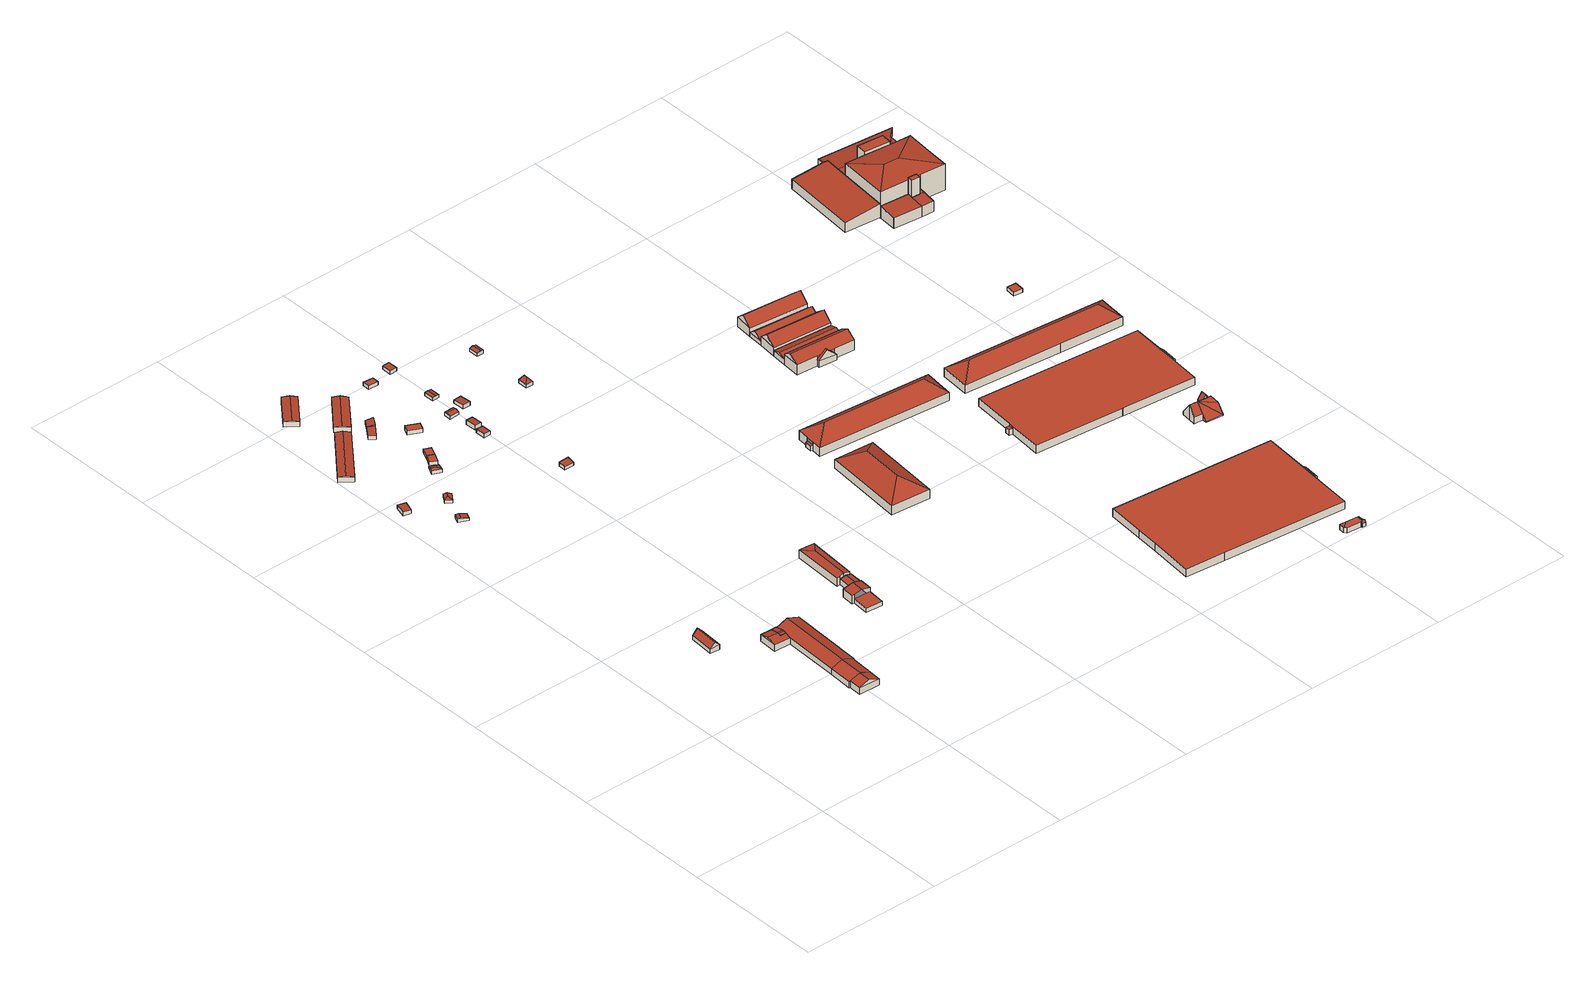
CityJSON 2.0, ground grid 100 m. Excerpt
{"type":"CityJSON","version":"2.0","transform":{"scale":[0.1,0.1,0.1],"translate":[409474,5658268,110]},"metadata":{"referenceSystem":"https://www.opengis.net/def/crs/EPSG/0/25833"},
"CityObjects":{
"building1":{"type":"Building","attributes":{"Dachtyp_tdc":"tdcGableRoof","Gemeindeschluessel":14612000,"Dachneigung":45.18,"QualitaetDacherkennung":70,"Geometrietyp2DReferenz":"3000","measuredHeight":6.58,"function":"31001_2000","roofType":"3100"},"geometry":[{"type":"Solid","lod":"2","boundaries":[[[[0,1,2,3]],[[1,4,5,2]],[[4,6,7,5]],[[6,0,3,7]],[[4,1,8]],[[0,6,9]],[[1,0,9,8]],[[6,4,8,9]],[[3,2,5,7]]]],"semantics":{"surfaces":[{"type":"WallSurface"},{"type":"RoofSurface"},{"type":"GroundSurface"}],"values":[[0,0,0,0,0,0,1,1,2]]}}]},
"building2":{"type":"Building","attributes":{"Dachtyp_tdc":"tdcPolyFlatRoof","Gemeindeschluessel":14612000,"Dachneigung":3.17,"QualitaetDacherkennung":77,"Geometrietyp2DReferenz":"3000","measuredHeight":2.83,"function":"31001_9998","roofType":"2100"},"geometry":[{"type":"Solid","lod":"2","boundaries":[[[[10,11,12,13]],[[11,14,15,12]],[[14,16,17,15]],[[16,10,13,17]],[[16,14,11,10]],[[13,12,15,17]]]],"semantics":{"surfaces":[{"type":"WallSurface"},{"type":"RoofSurface"},{"type":"GroundSurface"}],"values":[[0,0,0,0,1,2]]}}]},
"building3":{"type":"Building","attributes":{"Dachtyp_tdc":"tdcFreeFormRoof","Gemeindeschluessel":14612000,"Dachneigung":14.21,"QualitaetDacherkennung":91,"Geometrietyp2DReferenz":"3000","measuredHeight":6.22,"function":"31001_2000","roofType":"5000"},"geometry":[{"type":"Solid","lod":"2","boundaries":[[[[18,19,20,21]],[[19,22,23,20]],[[22,24,25,23]],[[24,26,27,25]],[[26,28,29,27]],[[28,18,21,29]],[[30,22,19,31]],[[28,26,24,30,31,18]],[[24,22,30]],[[19,18,31]],[[21,20,23,25,27,29]]]],"semantics":{"surfaces":[{"type":"WallSurface"},{"type":"RoofSurface"},{"type":"GroundSurface"}],"values":[[0,0,0,0,0,0,1,1,0,0,2]]}}]},
"building4":{"type":"Building","attributes":{"Gemeindeschluessel":14612000,"Geometrietyp2DReferenz":"3000","function":"31001_2000","roofType":"9999"},"children":["building4-1","building4-2","building4-3","building4-4"]},
"building4-1":{"type":"BuildingPart","attributes":{"Dachtyp_tdc":"tdcGableRoof","Dachneigung":21.57,"QualitaetDacherkennung":86,"Geometrietyp2DReferenz":"3000","measuredHeight":7.51,"roofType":"3100"},"parents":["building4"],"geometry":[{"type":"MultiSurface","lod":"2","boundaries":[[[32,33,34,35,36]],[[33,37,38,34]],[[37,39,40,41,38]],[[37,33,42]],[[33,32,43,42]],[[39,37,42,43]],[[35,34,38,41]]],"semantics":{"surfaces":[{"type":"WallSurface"},{"type":"RoofSurface"},{"type":"GroundSurface"}],"values":[0,0,0,0,1,1,2]}}]},
"building4-2":{"type":"BuildingPart","attributes":{"Dachtyp_tdc":"tdcCutGableRoof","Dachneigung":13.97,"QualitaetDacherkennung":96,"Geometrietyp2DReferenz":"3000","measuredHeight":6.04,"roofType":"9999"},"parents":["building4"],"geometry":[{"type":"MultiSurface","lod":"2","boundaries":[[[26,24,25,27,44]],[[24,22,23,25]],[[22,45,46,47,23]],[[24,26,48,49]],[[22,24,49,50]],[[45,22,50,51]],[[26,45,51,48]],[[50,49,48,51]],[[27,25,23,47]]],"semantics":{"surfaces":[{"type":"WallSurface"},{"type":"RoofSurface"},{"type":"GroundSurface"}],"values":[0,0,0,1,0,1,0,1,2]}}]},
"building4-3":{"type":"BuildingPart","attributes":{"Dachtyp_tdc":"tdcGableRoof","Dachneigung":21.62,"QualitaetDacherkennung":92,"Geometrietyp2DReferenz":"3000","measuredHeight":7.53,"roofType":"3100"},"parents":["building4"],"geometry":[{"type":"MultiSurface","lod":"2","boundaries":[[[40,52,53,41]],[[52,54,55,56,53]],[[57,36,35,58,59]],[[60,61,62,63,64]],[[52,39,63,62,54]],[[40,39,52]],[[57,60,64,32,36]],[[35,41,53,56,58]]],"semantics":{"surfaces":[{"type":"WallSurface"},{"type":"RoofSurface"},{"type":"GroundSurface"}],"values":[0,0,0,1,1,0,0,2]}}]},
"building4-4":{"type":"BuildingPart","attributes":{"Dachtyp_tdc":"tdcGableRoof","Dachneigung":20.57,"QualitaetDacherkennung":92,"Geometrietyp2DReferenz":"3000","measuredHeight":7.46,"roofType":"3100"},"parents":["building4"],"geometry":[{"type":"MultiSurface","lod":"2","boundaries":[[[65,59,58,66]],[[55,67,29,56]],[[67,44,27,29]],[[46,68,69,47]],[[68,65,66,69]],[[70,71,72,61,73,74]],[[44,67,55,75,72,71,46]],[[65,74,73,60,57,59]],[[68,70,74,65]],[[46,71,70,68]],[[66,58,56,29,27,47,69]]],"semantics":{"surfaces":[{"type":"WallSurface"},{"type":"RoofSurface"},{"type":"GroundSurface"}],"values":[0,0,0,0,0,1,1,0,0,0,2]}}]},
"building5":{"type":"Building","attributes":{"Dachtyp_tdc":"tdcGableRoof","Gemeindeschluessel":14612000,"Dachneigung":11.25,"QualitaetDacherkennung":71,"Geometrietyp2DReferenz":"3000","measuredHeight":3,"function":"31001_9998","roofType":"3100"},"geometry":[{"type":"Solid","lod":"2","boundaries":[[[[76,77,78,79]],[[77,80,81,78]],[[80,82,83,81]],[[82,76,79,83]],[[80,77,84]],[[76,82,85]],[[77,76,85,84]],[[82,80,84,85]],[[79,78,81,83]]]],"semantics":{"surfaces":[{"type":"WallSurface"},{"type":"RoofSurface"},{"type":"GroundSurface"}],"values":[[0,0,0,0,0,0,1,1,2]]}}]},
"building6":{"type":"Building","attributes":{"Dachtyp_tdc":"tdcHipAndGableRoof","Gemeindeschluessel":14612000,"Dachneigung":21.42,"QualitaetDacherkennung":63,"Geometrietyp2DReferenz":"3000","measuredHeight":3.07,"function":"31001_9998","roofType":"5000"},"geometry":[{"type":"Solid","lod":"2","boundaries":[[[[86,87,88,89]],[[87,90,91,88]],[[90,92,93,91]],[[92,86,89,93]],[[90,87,94]],[[86,92,95]],[[87,86,95,94]],[[92,90,94,95]],[[89,88,91,93]]]],"semantics":{"surfaces":[{"type":"WallSurface"},{"type":"RoofSurface"},{"type":"GroundSurface"}],"values":[[0,0,0,0,1,0,1,1,2]]}}]},
"building7":{"type":"Building","attributes":{"Dachtyp_tdc":"tdcGableRoof","Gemeindeschluessel":14612000,"Dachneigung":10.03,"QualitaetDacherkennung":90,"Geometrietyp2DReferenz":"3000","measuredHeight":4.48,"function":"31001_2000","roofType":"3100"},"geometry":[{"type":"Solid","lod":"2","boundaries":[[[[96,97,98,99]],[[97,100,101,98]],[[100,102,103,101]],[[102,96,99,103]],[[100,97,104]],[[96,102,105]],[[97,96,105,104]],[[102,100,104,105]],[[99,98,101,103]]]],"semantics":{"surfaces":[{"type":"WallSurface"},{"type":"RoofSurface"},{"type":"GroundSurface"}],"values":[[0,0,0,0,0,0,1,1,2]]}}]},
"building8":{"type":"Building","attributes":{"Dachtyp_tdc":"tdcHipAndGableRoof","Gemeindeschluessel":14612000,"Dachneigung":25.38,"QualitaetDacherkennung":55,"Geometrietyp2DReferenz":"3000","measuredHeight":3.13,"function":"31001_9998","roofType":"5000"},"geometry":[{"type":"Solid","lod":"2","boundaries":[[[[106,107,108,109]],[[107,110,111,108]],[[110,112,113,111]],[[112,106,109,113]],[[110,107,114]],[[106,112,115]],[[107,106,115,114]],[[112,110,114,115]],[[109,108,111,113]]]],"semantics":{"surfaces":[{"type":"WallSurface"},{"type":"RoofSurface"},{"type":"GroundSurface"}],"values":[[0,0,0,0,1,0,1,1,2]]}}]},
"building9":{"type":"Building","attributes":{"Dachtyp_tdc":"tdcGableRoof","Gemeindeschluessel":14612000,"Dachneigung":10.3,"QualitaetDacherkennung":86,"Geometrietyp2DReferenz":"3000","measuredHeight":4.6,"function":"31001_2000","roofType":"3100"},"geometry":[{"type":"Solid","lod":"2","boundaries":[[[[116,117,118,119]],[[117,120,121,118]],[[120,122,123,121]],[[122,116,119,123]],[[120,117,124]],[[116,122,125]],[[117,116,125,124]],[[122,120,124,125]],[[119,118,121,123]]]],"semantics":{"surfaces":[{"type":"WallSurface"},{"type":"RoofSurface"},{"type":"GroundSurface"}],"values":[[0,0,0,0,0,0,1,1,2]]}}]},
"building10":{"type":"Building","attributes":{"Dachtyp_tdc":"tdcPolyFlatRoof","Gemeindeschluessel":14612000,"Dachneigung":0,"QualitaetDacherkennung":62,"Geometrietyp2DReferenz":"3000","measuredHeight":2.61,"function":"31001_9998","roofType":"1000"},"geometry":[{"type":"Solid","lod":"2","boundaries":[[[[126,127,128,129]],[[127,130,131,128]],[[130,132,133,131]],[[132,126,129,133]],[[132,130,127,126]],[[129,128,131,133]]]],"semantics":{"surfaces":[{"type":"WallSurface"},{"type":"RoofSurface"},{"type":"GroundSurface"}],"values":[[0,0,0,0,1,2]]}}]},
"building11":{"type":"Building","attributes":{"Dachtyp_tdc":"tdcPolyFlatRoof","Gemeindeschluessel":14612000,"Dachneigung":2.92,"QualitaetDacherkennung":77,"Geometrietyp2DReferenz":"3000","measuredHeight":2.65,"function":"31001_9998","roofType":"2100"},"geometry":[{"type":"Solid","lod":"2","boundaries":[[[[134,135,136,137]],[[135,126,129,136]],[[126,138,133,129]],[[138,134,137,133]],[[138,126,135,134]],[[137,136,129,133]]]],"semantics":{"surfaces":[{"type":"WallSurface"},{"type":"RoofSurface"},{"type":"GroundSurface"}],"values":[[0,0,0,0,1,2]]}}]},
"building12":{"type":"Building","attributes":{"Dachtyp_tdc":"tdcPolyFlatRoof","Gemeindeschluessel":14612000,"Dachneigung":4.41,"QualitaetDacherkennung":78,"Geometrietyp2DReferenz":"3000","measuredHeight":2.85,"function":"31001_9998","roofType":"2100"},"geometry":[{"type":"Solid","lod":"2","boundaries":[[[[139,140,141,142]],[[140,143,144,141]],[[143,145,146,144]],[[145,139,142,146]],[[145,143,140,139]],[[142,141,144,146]]]],"semantics":{"surfaces":[{"type":"WallSurface"},{"type":"RoofSurface"},{"type":"GroundSurface"}],"values":[[0,0,0,0,1,2]]}}]},
"building13":{"type":"Building","attributes":{"Dachtyp_tdc":"tdcGableRoof","Gemeindeschluessel":14612000,"Dachneigung":10.02,"QualitaetDacherkennung":89,"Geometrietyp2DReferenz":"3000","measuredHeight":4.55,"function":"31001_2000","roofType":"3100"},"geometry":[{"type":"Solid","lod":"2","boundaries":[[[[147,148,149,150]],[[148,151,152,149]],[[151,153,154,152]],[[153,147,150,154]],[[151,148,155]],[[147,153,156]],[[148,147,156,155]],[[153,151,155,156]],[[150,149,152,154]]]],"semantics":{"surfaces":[{"type":"WallSurface"},{"type":"RoofSurface"},{"type":"GroundSurface"}],"values":[[0,0,0,0,0,0,1,1,2]]}}]},
"building14":{"type":"Building","attributes":{"Dachtyp_tdc":"tdcPolyFlatRoof","Gemeindeschluessel":14612000,"Dachneigung":17.1,"QualitaetDacherkennung":67,"Geometrietyp2DReferenz":"3000","measuredHeight":3.66,"function":"31001_9998","roofType":"2100"},"geometry":[{"type":"Solid","lod":"2","boundaries":[[[[157,158,144,146]],[[158,159,160,144]],[[159,161,162,160]],[[161,157,146,162]],[[161,159,158,157]],[[146,144,160,162]]]],"semantics":{"surfaces":[{"type":"WallSurface"},{"type":"RoofSurface"},{"type":"GroundSurface"}],"values":[[0,0,0,0,1,2]]}}]},
"building15":{"type":"Building","attributes":{"Gemeindeschluessel":14612000,"Geometrietyp2DReferenz":"3000","function":"31001_2000","roofType":"9999"},"children":["building15-1","building15-2"]},
"building15-1":{"type":"BuildingPart","attributes":{"Dachtyp_tdc":"tdcGableRoof","Dachneigung":14.21,"QualitaetDacherkennung":58,"Geometrietyp2DReferenz":"3000","measuredHeight":7.61,"roofType":"3100"},"parents":["building15"],"geometry":[{"type":"MultiSurface","lod":"2","boundaries":[[[163,164,165,166,167]],[[164,168,169,165]],[[168,170,171,169]],[[170,172,173,171]],[[172,174,175,173]],[[174,176,177,178,175]],[[172,170,168,164,163,179]],[[179,176,174,172]],[[180,166,165,169,171,173,175,178]]],"semantics":{"surfaces":[{"type":"WallSurface"},{"type":"RoofSurface"},{"type":"GroundSurface"}],"values":[0,0,0,0,0,0,1,1,2]}}]},
"building15-2":{"type":"BuildingPart","attributes":{"Dachtyp_tdc":"tdcPolyFlatRoof","Dachneigung":0,"QualitaetDacherkennung":87,"Geometrietyp2DReferenz":"3000","measuredHeight":3.1,"roofType":"1000"},"parents":["building15"],"geometry":[{"type":"MultiSurface","lod":"2","boundaries":[[[181,167,166,182]],[[177,183,184,178]],[[183,181,182,184]],[[183,177,185,167,181]],[[182,166,180,178,184]]],"semantics":{"surfaces":[{"type":"WallSurface"},{"type":"RoofSurface"},{"type":"GroundSurface"}],"values":[0,0,0,1,2]}}]},
"building16":{"type":"Building","attributes":{"Dachtyp_tdc":"tdcPolyFlatRoof","Gemeindeschluessel":14612000,"Dachneigung":0,"QualitaetDacherkennung":64,"Geometrietyp2DReferenz":"3000","measuredHeight":3.02,"function":"31001_9998","roofType":"1000"},"geometry":[{"type":"Solid","lod":"2","boundaries":[[[[186,187,188,189]],[[187,190,191,188]],[[190,192,193,191]],[[192,186,189,193]],[[192,190,187,186]],[[189,188,191,193]]]],"semantics":{"surfaces":[{"type":"WallSurface"},{"type":"RoofSurface"},{"type":"GroundSurface"}],"values":[[0,0,0,0,1,2]]}}]},
"building17":{"type":"Building","attributes":{"Dachtyp_tdc":"tdcGableRoof","Gemeindeschluessel":14612000,"Dachneigung":13.49,"QualitaetDacherkennung":77,"Geometrietyp2DReferenz":"3000","measuredHeight":5.11,"function":"31001_2000","roofType":"3100"},"geometry":[{"type":"Solid","lod":"2","boundaries":[[[[194,195,175,196]],[[195,197,198,175]],[[197,199,171,198]],[[199,200,201,171]],[[200,202,203,201]],[[202,204,205,203]],[[204,206,207,205]],[[206,194,196,207]],[[202,200,199,197]],[[197,195,194,206,204,202]],[[196,175,198,171,201,203,205,207]]]],"semantics":{"surfaces":[{"type":"WallSurface"},{"type":"RoofSurface"},{"type":"GroundSurface"}],"values":[[0,0,0,0,0,0,0,0,1,1,2]]}}]},
"building18":{"type":"Building","attributes":{"Dachtyp_tdc":"tdcHipAndGableRoof","Gemeindeschluessel":14612000,"Dachneigung":14.85,"QualitaetDacherkennung":30,"Geometrietyp2DReferenz":"3000","measuredHeight":7.27,"function":"31001_2000","roofType":"5000"},"geometry":[{"type":"Solid","lod":"2","boundaries":[[[[208,209,205,210]],[[209,211,212,205]],[[211,213,201,212]],[[208,214,215,216]],[[215,217,213,211,216]],[[211,209,208,216]],[[201,218,219,220,210,205,212]],[[213,217,218,201]],[[217,215,219,218]],[[215,214,220,219]],[[214,208,210,220]]]],"semantics":{"surfaces":[{"type":"WallSurface"},{"type":"RoofSurface"},{"type":"GroundSurface"}],"values":[[0,0,0,1,1,1,2,0,0,0,0]]}}]},
"building19":{"type":"Building","attributes":{"Dachtyp_tdc":"tdcPolyFlatRoof","Gemeindeschluessel":14612000,"Dachneigung":10.96,"QualitaetDacherkennung":91,"Geometrietyp2DReferenz":"3000","measuredHeight":3.19,"function":"31001_9998","roofType":"2100"},"geometry":[{"type":"Solid","lod":"2","boundaries":[[[[221,222,223,224]],[[222,225,226,223]],[[225,227,228,226]],[[227,221,224,228]],[[227,225,222,221]],[[224,223,226,228]]]],"semantics":{"surfaces":[{"type":"WallSurface"},{"type":"RoofSurface"},{"type":"GroundSurface"}],"values":[[0,0,0,0,1,2]]}}]},
"building20":{"type":"Building","attributes":{"Dachtyp_tdc":"tdcPolyFlatRoof","Gemeindeschluessel":14612000,"Dachneigung":3.63,"QualitaetDacherkennung":100,"Geometrietyp2DReferenz":"3000","measuredHeight":2.8,"function":"31001_9998","roofType":"2100"},"geometry":[{"type":"Solid","lod":"2","boundaries":[[[[229,230,231,232]],[[230,233,234,231]],[[233,235,236,234]],[[235,229,232,236]],[[235,233,230,229]],[[232,231,234,236]]]],"semantics":{"surfaces":[{"type":"WallSurface"},{"type":"RoofSurface"},{"type":"GroundSurface"}],"values":[[0,0,0,0,1,2]]}}]},
"building21":{"type":"Building","attributes":{"Dachtyp_tdc":"tdcPolyFlatRoof","Gemeindeschluessel":14612000,"Dachneigung":6.18,"QualitaetDacherkennung":92,"Geometrietyp2DReferenz":"3000","measuredHeight":3.41,"function":"31001_9998","roofType":"2100"},"geometry":[{"type":"Solid","lod":"2","boundaries":[[[[237,238,239,240]],[[238,241,242,239]],[[241,243,244,242]],[[243,237,240,244]],[[243,241,238,237]],[[240,239,242,244]]]],"semantics":{"surfaces":[{"type":"WallSurface"},{"type":"RoofSurface"},{"type":"GroundSurface"}],"values":[[0,0,0,0,1,2]]}}]},
"building22":{"type":"Building","attributes":{"Dachtyp_tdc":"tdcGableRoof","Gemeindeschluessel":14612000,"Dachneigung":20.06,"QualitaetDacherkennung":90,"Geometrietyp2DReferenz":"3000","measuredHeight":3.05,"function":"31001_9998","roofType":"3100"},"geometry":[{"type":"Solid","lod":"2","boundaries":[[[[245,246,247,248]],[[246,249,250,247]],[[249,251,252,250]],[[251,245,248,252]],[[249,246,253]],[[245,251,254]],[[246,245,254,253]],[[251,249,253,254]],[[248,247,250,252]]]],"semantics":{"surfaces":[{"type":"WallSurface"},{"type":"RoofSurface"},{"type":"GroundSurface"}],"values":[[0,0,0,0,0,0,1,1,2]]}}]},
"building23":{"type":"Building","attributes":{"Dachtyp_tdc":"tdcPolyFlatRoof","Gemeindeschluessel":14612000,"Dachneigung":2.87,"QualitaetDacherkennung":88,"Geometrietyp2DReferenz":"3000","measuredHeight":2.59,"function":"31001_9998","roofType":"2100"},"geometry":[{"type":"Solid","lod":"2","boundaries":[[[[255,256,257,258]],[[256,259,260,257]],[[259,261,262,260]],[[261,255,258,262]],[[261,259,256,255]],[[258,257,260,262]]]],"semantics":{"surfaces":[{"type":"WallSurface"},{"type":"RoofSurface"},{"type":"GroundSurface"}],"values":[[0,0,0,0,1,2]]}}]},
"building24":{"type":"Building","attributes":{"Dachtyp_tdc":"tdcGableRoof","Gemeindeschluessel":14612000,"Dachneigung":10.19,"QualitaetDacherkennung":82,"Geometrietyp2DReferenz":"3000","measuredHeight":2.71,"function":"31001_9998","roofType":"3100"},"geometry":[{"type":"Solid","lod":"2","boundaries":[[[[263,264,265,266]],[[264,267,268,265]],[[267,269,270,268]],[[269,263,266,270]],[[267,264,271]],[[263,269,272]],[[264,263,272,271]],[[269,267,271,272]],[[266,265,268,270]]]],"semantics":{"surfaces":[{"type":"WallSurface"},{"type":"RoofSurface"},{"type":"GroundSurface"}],"values":[[0,0,0,0,0,0,1,1,2]]}}]},
"building25":{"type":"Building","attributes":{"Dachtyp_tdc":"tdcPolyFlatRoof","Gemeindeschluessel":14612000,"Dachneigung":2.98,"QualitaetDacherkennung":96,"Geometrietyp2DReferenz":"3000","measuredHeight":2.85,"function":"31001_9998","roofType":"2100"},"geometry":[{"type":"Solid","lod":"2","boundaries":[[[[273,274,275,276]],[[274,277,278,275]],[[277,279,280,278]],[[279,273,276,280]],[[279,277,274,273]],[[276,275,278,280]]]],"semantics":{"surfaces":[{"type":"WallSurface"},{"type":"RoofSurface"},{"type":"GroundSurface"}],"values":[[0,0,0,0,1,2]]}}]},
"building26":{"type":"Building","attributes":{"Dachtyp_tdc":"tdcPolyFlatRoof","Gemeindeschluessel":14612000,"Dachneigung":3.03,"QualitaetDacherkennung":96,"Geometrietyp2DReferenz":"3000","measuredHeight":2.6,"function":"31001_9998","roofType":"2100"},"geometry":[{"type":"Solid","lod":"2","boundaries":[[[[281,282,283,284]],[[282,285,286,283]],[[285,287,288,286]],[[287,281,284,288]],[[287,285,282,281]],[[284,283,286,288]]]],"semantics":{"surfaces":[{"type":"WallSurface"},{"type":"RoofSurface"},{"type":"GroundSurface"}],"values":[[0,0,0,0,1,2]]}}]},
"building27":{"type":"Building","attributes":{"Dachtyp_tdc":"tdcHipAndGableRoof","Gemeindeschluessel":14612000,"Dachneigung":14.33,"QualitaetDacherkennung":42,"Geometrietyp2DReferenz":"3000","measuredHeight":3.61,"function":"31001_9998","roofType":"5000"},"geometry":[{"type":"Solid","lod":"2","boundaries":[[[[289,290,291,292]],[[290,293,294,291]],[[293,295,296,294]],[[295,289,292,296]],[[293,290,297]],[[289,295,298]],[[290,289,298,297]],[[295,293,297,298]],[[292,291,294,296]]]],"semantics":{"surfaces":[{"type":"WallSurface"},{"type":"RoofSurface"},{"type":"GroundSurface"}],"values":[[0,0,0,0,1,0,1,1,2]]}}]},
"building28":{"type":"Building","attributes":{"Dachtyp_tdc":"tdcGableRoof","Gemeindeschluessel":14612000,"Dachneigung":18.41,"QualitaetDacherkennung":88,"Geometrietyp2DReferenz":"3000","measuredHeight":3.11,"function":"31001_9998","roofType":"3100"},"geometry":[{"type":"Solid","lod":"2","boundaries":[[[[299,300,301,302]],[[300,303,304,301]],[[303,305,306,304]],[[305,299,302,306]],[[303,300,307]],[[299,305,308]],[[300,299,308,307]],[[305,303,307,308]],[[302,301,304,306]]]],"semantics":{"surfaces":[{"type":"WallSurface"},{"type":"RoofSurface"},{"type":"GroundSurface"}],"values":[[0,0,0,0,0,0,1,1,2]]}}]},
"building29":{"type":"Building","attributes":{"Dachtyp_tdc":"tdcHipRoof","Gemeindeschluessel":14612000,"Dachneigung":30.2,"QualitaetDacherkennung":79,"Geometrietyp2DReferenz":"3000","measuredHeight":14.92,"function":"31001_2000","roofType":"3200"},"geometry":[{"type":"Solid","lod":"2","boundaries":[[[[309,310,311,312]],[[310,313,314,311]],[[313,315,316,314]],[[315,309,312,316]],[[313,310,317]],[[309,315,318]],[[310,309,318,317]],[[315,313,317,318]],[[312,311,314,316]]]],"semantics":{"surfaces":[{"type":"WallSurface"},{"type":"RoofSurface"},{"type":"GroundSurface"}],"values":[[0,0,0,0,1,1,1,1,2]]}}]},
"building30":{"type":"Building","attributes":{"Gemeindeschluessel":14612000,"Geometrietyp2DReferenz":"3000","function":"31001_2000","roofType":"9999"},"children":["building30-1","building30-2"]},
"building30-1":{"type":"BuildingPart","attributes":{"Dachtyp_tdc":"tdcPolyFlatRoof","Dachneigung":33.43,"QualitaetDacherkennung":65,"Geometrietyp2DReferenz":"3000","measuredHeight":4.12,"roofType":"2100"},"parents":["building30"],"geometry":[{"type":"MultiSurface","lod":"2","boundaries":[[[319,320,321,322]],[[320,323,324,321]],[[325,326,327,328]],[[326,319,322,327]],[[326,325,323,320,319]],[[322,321,324,328,327]]],"semantics":{"surfaces":[{"type":"WallSurface"},{"type":"RoofSurface"},{"type":"GroundSurface"}],"values":[0,0,0,0,1,2]}}]},
"building30-2":{"type":"BuildingPart","attributes":{"Dachtyp_tdc":"tdcHipRoof","Dachneigung":35.97,"QualitaetDacherkennung":69,"Geometrietyp2DReferenz":"3000","measuredHeight":13.97,"roofType":"3200"},"parents":["building30"],"geometry":[{"type":"MultiSurface","lod":"2","boundaries":[[[329,330,331,332]],[[330,333,334,331]],[[333,335,325,328,334]],[[336,337,321,324,323]],[[337,338,339,321]],[[338,340,341,339]],[[340,329,332,341]],[[329,340,342]],[[338,337,336,335,333,330,343]],[[340,338,343,342]],[[330,329,342,343]],[[332,331,334,328,324,321,339,341]]],"semantics":{"surfaces":[{"type":"WallSurface"},{"type":"RoofSurface"},{"type":"GroundSurface"}],"values":[0,0,0,0,0,0,0,1,1,1,1,2]}}]},
"building31":{"type":"Building","attributes":{"name":"Erlwein-Forum","Dachtyp_tdc":"tdcPolyFlatRoof","Gemeindeschluessel":14612000,"Dachneigung":0,"QualitaetDacherkennung":13,"Geometrietyp2DReferenz":"3000","measuredHeight":5.63,"function":"31001_2090","roofType":"1000"},"geometry":[{"type":"Solid","lod":"2","boundaries":[[[[344,345,346,347]],[[345,348,349,346]],[[348,350,351,349]],[[350,352,353,351]],[[352,354,355,353]],[[354,356,357,355]],[[356,358,359,357]],[[358,360,361,359]],[[360,344,347,361]],[[360,358,356,354,352,350,348,345,344]],[[347,346,349,351,353,355,357,359,361]]]],"semantics":{"surfaces":[{"type":"WallSurface"},{"type":"RoofSurface"},{"type":"GroundSurface"}],"values":[[0,0,0,0,0,0,0,0,0,1,2]]}}]},
"building32":{"type":"Building","attributes":{"Gemeindeschluessel":14612000,"Geometrietyp2DReferenz":"3000","function":"31001_2000","roofType":"9999"},"children":["building32-1","building32-2"]},
"building32-1":{"type":"BuildingPart","attributes":{"Dachtyp_tdc":"tdcGableRoof","Dachneigung":41.41,"QualitaetDacherkennung":63,"Geometrietyp2DReferenz":"3000","measuredHeight":10.22,"roofType":"3100"},"parents":["building32"],"geometry":[{"type":"MultiSurface","lod":"2","boundaries":[[[362,363,364,365]],[[366,367,368,369]],[[367,362,365,368]],[[362,367,370]],[[363,362,370,371,372]],[[367,366,373,371,370]],[[365,364,369,368]]],"semantics":{"surfaces":[{"type":"WallSurface"},{"type":"RoofSurface"},{"type":"GroundSurface"}],"values":[0,0,0,0,1,1,2]}}]},
"building32-2":{"type":"BuildingPart","attributes":{"Dachtyp_tdc":"tdcGableRoof","Dachneigung":28.89,"QualitaetDacherkennung":61,"Geometrietyp2DReferenz":"3000","measuredHeight":11.16,"roofType":"3100"},"parents":["building32"],"geometry":[{"type":"MultiSurface","lod":"2","boundaries":[[[374,375,376,377]],[[375,378,369,376]],[[378,366,369]],[[379,364,363]],[[379,380,381,364]],[[380,382,383,381]],[[382,374,377,383]],[[384,385,386,387]],[[378,388,375,387,386,380,379,372,373]],[[375,388,378]],[[382,385,384,374]],[[380,386,385,382]],[[374,384,387,375]],[[377,376,369,364,381,383]]],"semantics":{"surfaces":[{"type":"WallSurface"},{"type":"RoofSurface"},{"type":"GroundSurface"}],"values":[0,0,0,0,0,0,0,1,1,0,0,0,0,2]}}]},
"building33":{"type":"Building","attributes":{"Dachtyp_tdc":"tdcGableRoof","Gemeindeschluessel":14612000,"Dachneigung":22.8,"QualitaetDacherkennung":30,"Geometrietyp2DReferenz":"3000","measuredHeight":5.96,"function":"31001_2000","roofType":"3100"},"geometry":[{"type":"Solid","lod":"2","boundaries":[[[[389,390,391,392]],[[390,393,394,391]],[[393,395,396,394]],[[395,389,392,396]],[[393,390,397]],[[389,395,398]],[[390,389,398,397]],[[395,393,397,398]],[[392,391,394,396]]]],"semantics":{"surfaces":[{"type":"WallSurface"},{"type":"RoofSurface"},{"type":"GroundSurface"}],"values":[[0,0,0,0,0,0,1,1,2]]}}]},
"building34":{"type":"Building","attributes":{"Dachtyp_tdc":"tdcGableRoof","Gemeindeschluessel":14612000,"Dachneigung":39.75,"QualitaetDacherkennung":86,"Geometrietyp2DReferenz":"3000","measuredHeight":11.5,"function":"31001_2000","roofType":"3100"},"geometry":[{"type":"Solid","lod":"2","boundaries":[[[[399,400,392,391]],[[400,401,402,392]],[[401,403,404,402]],[[403,399,391,404]],[[401,400,405]],[[399,403,406]],[[400,399,406,405]],[[403,401,405,406]],[[391,392,402,404]]]],"semantics":{"surfaces":[{"type":"WallSurface"},{"type":"RoofSurface"},{"type":"GroundSurface"}],"values":[[0,0,0,0,0,0,1,1,2]]}}]},
"building35":{"type":"Building","attributes":{"Dachtyp_tdc":"tdcGableRoof","Gemeindeschluessel":14612000,"Dachneigung":28.3,"QualitaetDacherkennung":23,"Geometrietyp2DReferenz":"3000","measuredHeight":6.5,"function":"31001_2000","roofType":"3100"},"geometry":[{"type":"Solid","lod":"2","boundaries":[[[[407,408,409,410]],[[408,411,412,409]],[[411,413,414,412]],[[413,407,410,414]],[[411,408,415]],[[407,413,416]],[[408,407,416,415]],[[413,411,415,416]],[[410,409,412,414]]]],"semantics":{"surfaces":[{"type":"WallSurface"},{"type":"RoofSurface"},{"type":"GroundSurface"}],"values":[[0,0,0,0,0,0,1,1,2]]}}]},
"building36":{"type":"Building","attributes":{"Dachtyp_tdc":"tdcGableRoof","Gemeindeschluessel":14612000,"Dachneigung":39.77,"QualitaetDacherkennung":84,"Geometrietyp2DReferenz":"3000","measuredHeight":11.45,"function":"31001_2000","roofType":"3100"},"geometry":[{"type":"Solid","lod":"2","boundaries":[[[[417,418,419,420]],[[421,422,423]],[[418,417,424]],[[422,418,424,423]],[[417,421,423,424]],[[419,425,426,420]],[[418,422,425,419]],[[422,421,426,425]],[[421,417,420,426]]]],"semantics":{"surfaces":[{"type":"WallSurface"},{"type":"RoofSurface"},{"type":"GroundSurface"}],"values":[[0,0,0,1,1,2,0,0,0]]}}]},
"building37":{"type":"Building","attributes":{"Dachtyp_tdc":"tdcFreeFormRoof","Gemeindeschluessel":14612000,"Dachneigung":39.31,"QualitaetDacherkennung":74,"Geometrietyp2DReferenz":"3000","measuredHeight":5.77,"function":"31001_2000","roofType":"5000"},"geometry":[{"type":"Solid","lod":"2","boundaries":[[[[427,428,429,430]],[[428,431,432,429]],[[431,433,434,432]],[[433,435,436,434]],[[435,437,438,436]],[[437,439,440,438]],[[439,441,442,440]],[[441,427,430,442]],[[443,435,433,431,444]],[[445,446,428,427]],[[444,431,428,446]],[[439,437,443,444,446,445,441]],[[427,441,445]],[[437,435,443]],[[430,429,432,434,436,438,440,442]]]],"semantics":{"surfaces":[{"type":"WallSurface"},{"type":"RoofSurface"},{"type":"GroundSurface"}],"values":[[0,0,0,0,0,0,0,0,1,1,1,1,0,0,2]]}}]},
"building38":{"type":"Building","attributes":{"Dachtyp_tdc":"tdcFreeFormRoof","Gemeindeschluessel":14612000,"Dachneigung":39.58,"QualitaetDacherkennung":58,"Geometrietyp2DReferenz":"3000","measuredHeight":3.86,"function":"31001_2000","roofType":"5000"},"geometry":[{"type":"Solid","lod":"2","boundaries":[[[[447,439,440,448]],[[439,437,438,440]],[[437,449,436,438]],[[449,450,434,436]],[[450,451,452,434]],[[451,453,454,452]],[[453,447,448,454]],[[453,455,456,437,439,447]],[[455,451,450,449,456]],[[453,451,455]],[[449,437,456]],[[448,440,438,436,434,452,454]]]],"semantics":{"surfaces":[{"type":"WallSurface"},{"type":"RoofSurface"},{"type":"GroundSurface"}],"values":[[0,0,0,0,0,0,0,1,1,0,0,2]]}}]},
"building39":{"type":"Building","attributes":{"name":"Erlwein-Capitol","Gemeindeschluessel":14612000,"Geometrietyp2DReferenz":"3000","function":"31001_2090","roofType":"9999"},"children":["building39-1","building39-2","building39-3"]},
"building39-1":{"type":"BuildingPart","attributes":{"Dachtyp_tdc":"tdcPolyFlatRoof","Dachneigung":0,"QualitaetDacherkennung":0,"Geometrietyp2DReferenz":"3000","measuredHeight":3.96,"roofType":"9999"},"parents":["building39"],"geometry":[{"type":"MultiSurface","lod":"2","boundaries":[[[457,458,459,460]],[[460,459,461,462]],[[459,458,463,461]],[[458,457,464,463]],[[462,461,463,464]],[[462,464,457,460]]],"semantics":{"surfaces":[{"type":"RoofSurface"},{"type":"WallSurface"},{"type":"GroundSurface"},{"type":"ClosureSurface","isClosure":"1","QuelleClosure":"LoD1Solid"}],"values":[0,1,1,1,2,3]}}]},
"building39-2":{"type":"BuildingPart","attributes":{"Dachtyp_tdc":"tdcPolyFlatRoof","Dachneigung":0,"QualitaetDacherkennung":20,"Geometrietyp2DReferenz":"3000","measuredHeight":5.56,"roofType":"1000"},"parents":["building39"],"geometry":[{"type":"MultiSurface","lod":"2","boundaries":[[[465,466,467,464,457]],[[466,468,469,467]],[[468,470,471,469]],[[470,472,473,471]],[[472,474,475,473]],[[472,470,468,466,465,476,477,478,479,480,481,474]],[[475,482,483,484,485,486,462,464,467,469,471,473]],[[481,480,483,482]],[[480,479,484,483]],[[479,478,485,484]],[[478,477,486,485]],[[477,476,460,462,486]]],"semantics":{"surfaces":[{"type":"WallSurface"},{"type":"RoofSurface"},{"type":"GroundSurface"}],"values":[0,0,0,0,0,1,2,0,0,0,0,0]}}]},
"building39-3":{"type":"BuildingPart","attributes":{"Dachtyp_tdc":"tdcPolyFlatRoof","Dachneigung":39.39,"QualitaetDacherkennung":82,"Geometrietyp2DReferenz":"3000","measuredHeight":5.88,"roofType":"2100"},"parents":["building39"],"geometry":[{"type":"MultiSurface","lod":"2","boundaries":[[[487,488,473,475,474]],[[488,489,490,473]],[[489,491,492,490]],[[491,493,482,492]],[[493,481,482]],[[493,491,489,488,487]],[[475,473,490,492,482]]],"semantics":{"surfaces":[{"type":"WallSurface"},{"type":"RoofSurface"},{"type":"GroundSurface"}],"values":[0,0,0,0,0,1,2]}}]},
"building40":{"type":"Building","attributes":{"Dachtyp_tdc":"tdcPolyFlatRoof","Gemeindeschluessel":14612000,"Dachneigung":38.54,"QualitaetDacherkennung":81,"Geometrietyp2DReferenz":"3000","measuredHeight":5.83,"function":"31001_9998","roofType":"2100"},"geometry":[{"type":"Solid","lod":"2","boundaries":[[[[494,495,361,496]],[[495,497,359,361]],[[497,498,499,359]],[[498,494,496,499]],[[498,497,495,494]],[[496,361,359,499]]]],"semantics":{"surfaces":[{"type":"WallSurface"},{"type":"RoofSurface"},{"type":"GroundSurface"}],"values":[[0,0,0,0,1,2]]}}]},
"building41":{"type":"Building","attributes":{"Gemeindeschluessel":14612000,"Geometrietyp2DReferenz":"3000","function":"31001_2000","roofType":"9999"},"children":["building41-1","building41-2","building41-3"]},
"building41-1":{"type":"BuildingPart","attributes":{"Dachtyp_tdc":"tdcGableRoof","Dachneigung":52.95,"QualitaetDacherkennung":53,"Geometrietyp2DReferenz":"3000","measuredHeight":9.01,"roofType":"3100"},"parents":["building41"],"geometry":[{"type":"MultiSurface","lod":"2","boundaries":[[[500,501,502,503]],[[504,505,506,507]],[[505,500,503,506]],[[500,505,508]],[[501,500,508,509,510]],[[505,504,511,509,508]],[[503,502,507,506]]],"semantics":{"surfaces":[{"type":"WallSurface"},{"type":"RoofSurface"},{"type":"GroundSurface"}],"values":[0,0,0,0,1,1,2]}}]},
"building41-2":{"type":"BuildingPart","attributes":{"Dachtyp_tdc":"tdcGableAndHippedGRoof","Dachneigung":51.18,"QualitaetDacherkennung":68,"Geometrietyp2DReferenz":"3000","measuredHeight":10.83,"roofType":"9999"},"parents":["building41"],"geometry":[{"type":"MultiSurface","lod":"2","boundaries":[[[512,513,514,502,501]],[[513,515,516,514]],[[513,512,517,518]],[[518,517,519]],[[517,520,519]],[[512,520,517]],[[520,512,510,511,521,522]],[[520,518,519]],[[520,513,518]],[[513,520,523,524,515]],[[525,507,502,514,516,526,527]]],"semantics":{"surfaces":[{"type":"WallSurface"},{"type":"RoofSurface"},{"type":"GroundSurface"}],"values":[0,0,0,1,1,1,1,1,1,1,2]}}]},
"building41-3":{"type":"BuildingPart","attributes":{"Dachtyp_tdc":"tdcGableRoof","Dachneigung":53.15,"QualitaetDacherkennung":78,"Geometrietyp2DReferenz":"3000","measuredHeight":10.98,"roofType":"3100"},"parents":["building41"],"geometry":[{"type":"MultiSurface","lod":"2","boundaries":[[[528,529,525,530]],[[531,532,533,526,534]],[[532,535,536,533]],[[535,537,538,536]],[[537,539,540,538]],[[539,528,530,540]],[[535,532,531,524,541]],[[541,522,542,529,528,539,537,535]],[[530,525,527,526,533,536,538,540]]],"semantics":{"surfaces":[{"type":"WallSurface"},{"type":"RoofSurface"},{"type":"GroundSurface"}],"values":[0,0,0,0,0,0,1,1,2]}}]},
"building42":{"type":"Building","attributes":{"Dachtyp_tdc":"tdcFreeFormRoof","Gemeindeschluessel":14612000,"Dachneigung":35.3,"QualitaetDacherkennung":70,"Geometrietyp2DReferenz":"3000","measuredHeight":13.95,"function":"31001_2000","roofType":"5000"},"geometry":[{"type":"Solid","lod":"2","boundaries":[[[[543,544,545,546]],[[544,547,548,545]],[[547,549,550,548]],[[549,551,552,550]],[[551,543,546,552]],[[549,547,553,554,555]],[[556,544,543]],[[556,554,553,544]],[[551,555,554,556,543]],[[547,544,553]],[[551,549,555]],[[546,545,548,550,552]]]],"semantics":{"surfaces":[{"type":"WallSurface"},{"type":"RoofSurface"},{"type":"GroundSurface"}],"values":[[0,0,0,0,0,1,1,1,1,0,0,2]]}}]},
"building43":{"type":"Building","attributes":{"Gemeindeschluessel":14612000,"Dachneigung":90,"Dachorientierung":0,"MittlereTraufHoehe":113.49,"QualitaetDacherkennung":100,"ObjektHoehe":2.72,"BodenHoehe":110.77,"Geometrietyp2DReferenz":"3000","AbsoluteHoehe":113.49,"Dachflaeche":43.8,"measuredHeight":2.72,"function":"31001_2000","roofType":"1000","storeysAboveGround":1},"geometry":[{"type":"MultiSurface","lod":"2","boundaries":[[[557,558,559,560]],[[558,561,562,559]],[[561,563,564,562]],[[563,557,560,564]],[[563,561,558,557]],[[560,559,562,564]]],"semantics":{"surfaces":[{"type":"WallSurface"},{"type":"RoofSurface"},{"type":"GroundSurface"}],"values":[0,0,0,0,1,2]}}]},
"building44":{"type":"Building","attributes":{"Gemeindeschluessel":14612000,"Geometrietyp2DReferenz":"3000","function":"31001_2000","roofType":"9999"},"children":["building44-1","building44-2"]},
"building44-1":{"type":"BuildingPart","attributes":{"Dachtyp_tdc":"tdcPolyFlatRoof","Dachneigung":5.88,"QualitaetDacherkennung":22,"Geometrietyp2DReferenz":"3000","measuredHeight":9.48,"roofType":"2100"},"parents":["building44"],"geometry":[{"type":"MultiSurface","lod":"2","boundaries":[[[565,566,567,568]],[[566,569,570,567]],[[571,565,568,572,573]],[[571,574,569,566,565]],[[568,567,570,572]]],"semantics":{"surfaces":[{"type":"WallSurface"},{"type":"RoofSurface"},{"type":"GroundSurface"}],"values":[0,0,0,1,2]}}]},
"building44-2":{"type":"BuildingPart","attributes":{"Dachtyp_tdc":"tdcPolyFlatRoof","Dachneigung":6.65,"QualitaetDacherkennung":91,"Geometrietyp2DReferenz":"3000","measuredHeight":9.88,"roofType":"2100"},"parents":["building44"],"geometry":[{"type":"MultiSurface","lod":"2","boundaries":[[[575,576,577,570,569]],[[576,578,579,577]],[[578,580,581,579]],[[580,582,583,581]],[[582,584,585,583]],[[584,573,572,585]],[[573,584,582,580,578,576,575,574]],[[570,577,579,581,583,585,572]]],"semantics":{"surfaces":[{"type":"WallSurface"},{"type":"RoofSurface"},{"type":"GroundSurface"}],"values":[0,0,0,0,0,0,1,2]}}]},
"building45":{"type":"Building","attributes":{"Gemeindeschluessel":14612000,"Geometrietyp2DReferenz":"3000","function":"31001_2000","roofType":"9999"},"children":["building45-1","building45-2","building45-3"]},
"building45-1":{"type":"BuildingPart","attributes":{"Dachtyp_tdc":"tdcPolyFlatRoof","Dachneigung":3.72,"QualitaetDacherkennung":45,"Geometrietyp2DReferenz":"3000","measuredHeight":8.65,"roofType":"2100"},"parents":["building45"],"geometry":[{"type":"MultiSurface","lod":"2","boundaries":[[[586,587,588,589]],[[586,590,591,587]],[[590,592,593,591]],[[592,590,586,589]],[[588,587,591,593]]],"semantics":{"surfaces":[{"type":"WallSurface"},{"type":"RoofSurface"},{"type":"GroundSurface"}],"values":[0,0,0,1,2]}}]},
"building45-2":{"type":"BuildingPart","attributes":{"Dachtyp_tdc":"tdcPolyFlatRoof","Dachneigung":4.84,"QualitaetDacherkennung":83,"Geometrietyp2DReferenz":"3000","measuredHeight":8.77,"roofType":"2100"},"parents":["building45"],"geometry":[{"type":"MultiSurface","lod":"2","boundaries":[[[594,595,596,597]],[[595,598,599,600,596]],[[601,602,603,604]],[[602,605,606,603]],[[605,594,597,606]],[[605,602,601,607,598,595,594]],[[597,596,600,604,603,606]]],"semantics":{"surfaces":[{"type":"WallSurface"},{"type":"RoofSurface"},{"type":"GroundSurface"}],"values":[0,0,0,0,0,1,2]}}]},
"building45-3":{"type":"BuildingPart","attributes":{"Dachtyp_tdc":"tdcPolyFlatRoof","Dachneigung":3.98,"QualitaetDacherkennung":83,"Geometrietyp2DReferenz":"3000","measuredHeight":8.41,"roofType":"2100"},"parents":["building45"],"geometry":[{"type":"MultiSurface","lod":"2","boundaries":[[[599,589,588,600]],[[592,608,609,593]],[[608,601,604,609]],[[601,608,592,589,599,607]],[[600,588,593,609,604]]],"semantics":{"surfaces":[{"type":"WallSurface"},{"type":"RoofSurface"},{"type":"GroundSurface"}],"values":[0,0,0,1,2]}}]},
"building46":{"type":"Building","attributes":{"Dachtyp_tdc":"tdcPolyFlatRoof","Gemeindeschluessel":14612000,"Dachneigung":0,"QualitaetDacherkennung":76,"Geometrietyp2DReferenz":"3000","measuredHeight":20.83,"function":"31001_2000","roofType":"1000"},"geometry":[{"type":"Solid","lod":"2","boundaries":[[[[610,611,612,613]],[[611,614,615,612]],[[614,616,617,615]],[[616,610,613,617]],[[616,614,611,610]],[[613,612,615,617]]]],"semantics":{"surfaces":[{"type":"WallSurface"},{"type":"RoofSurface"},{"type":"GroundSurface"}],"values":[[0,0,0,0,1,2]]}}]},
"building47":{"type":"Building","attributes":{"Dachtyp_tdc":"tdcFreeFormRoof","Gemeindeschluessel":14612000,"Dachneigung":10.05,"QualitaetDacherkennung":29,"Geometrietyp2DReferenz":"3000","measuredHeight":22.37,"function":"31001_2000","roofType":"5000"},"geometry":[{"type":"Solid","lod":"2","boundaries":[[[[618,619,620,621]],[[619,622,623,620]],[[622,624,625,623]],[[624,626,627,625]],[[626,628,629,627]],[[628,630,631,629]],[[630,632,633,631]],[[632,634,635,633]],[[634,636,591,635]],[[636,637,587,591]],[[637,638,596,587]],[[638,639,597,596]],[[639,618,621,597]],[[634,632,630,628,640]],[[619,641,642]],[[641,619,618]],[[628,626,624,622,642,641,640]],[[636,634,640,641,618,639,638,637]],[[622,619,642]],[[621,620,623,625,627,629,631,633,635,591,587,596,597]]]],"semantics":{"surfaces":[{"type":"WallSurface"},{"type":"RoofSurface"},{"type":"GroundSurface"}],"values":[[0,0,0,0,0,0,0,0,0,0,0,0,0,1,1,1,1,1,0,2]]}}]},
"building48":{"type":"Building","attributes":{"Dachtyp_tdc":"tdcPolyFlatRoof","Gemeindeschluessel":14612000,"Dachneigung":0,"QualitaetDacherkennung":75,"Geometrietyp2DReferenz":"3000","measuredHeight":20.86,"function":"31001_2000","roofType":"1000"},"geometry":[{"type":"Solid","lod":"2","boundaries":[[[[643,644,645,646]],[[644,647,648,645]],[[647,649,650,648]],[[649,643,646,650]],[[649,647,644,643]],[[646,645,648,650]]]],"semantics":{"surfaces":[{"type":"WallSurface"},{"type":"RoofSurface"},{"type":"GroundSurface"}],"values":[[0,0,0,0,1,2]]}}]},
"building49":{"type":"Building","attributes":{"Dachtyp_tdc":"tdcFreeFormRoof","Gemeindeschluessel":14612000,"Dachneigung":10.02,"QualitaetDacherkennung":28,"Geometrietyp2DReferenz":"3000","measuredHeight":8.61,"function":"31001_2000","roofType":"5000"},"geometry":[{"type":"Solid","lod":"2","boundaries":[[[[651,652,653,654]],[[652,655,623,653]],[[655,656,620,623]],[[656,657,658,620]],[[657,659,660,658]],[[659,661,662,660]],[[661,663,664,662]],[[663,665,627,664]],[[665,666,625,627]],[[666,651,654,625]],[[667,668,669]],[[668,670,661,659,671,672,669]],[[672,673,674,675,676,677,678,667,669]],[[663,670,668,667,678,665]],[[665,678,677,666]],[[666,677,676,651]],[[651,676,675,652]],[[655,674,673,656]],[[652,675,674,655]],[[656,673,672,671,657]],[[657,671,659]],[[661,670,663]],[[654,653,623,620,658,660,662,664,627,625]]]],"semantics":{"surfaces":[{"type":"WallSurface"},{"type":"RoofSurface"},{"type":"GroundSurface"}],"values":[[0,0,0,0,0,0,0,0,0,0,1,1,1,0,0,0,0,0,0,0,0,0,2]]}}]}
},
"vertices":[
[538,1626,40],[552,1802,39],[552,1802,11],[538,1626,11],[623,1797,45],[623,1797,11],[607,1620,46],[607,1620,11],[589,1799,77],[574,1623,77],
[95,3945,40],[152,3930,37],[152,3930,12],[95,3945,12],[127,3854,37],[127,3854,12],[73,3868,40],[73,3868,12],
[843,1391,53],[850,1525,54],[850,1525,8],[843,1391,8],[928,1521,54],[928,1521,8],[923,1431,64],[923,1431,8],[965,1429,64],[965,1429,8],[962,1385,53],[962,1385,8],[924,1454,70],[847,1458,70],
[1093,813,53],[1088,725,53],[1088,725,8],[1093,813,8],[1093,813,51],[937,733,54],[937,733,8],[942,822,54],[942,822,51],[942,822,8],[1012,729,83],[1016,817,83],
[965,1429,49],[969,1519,54],[969,1519,49],[969,1519,8],[965,1445,69],[924,1447,69],[925,1461,69],[966,1458,69],
[934,822,51],[934,822,8],[942,991,51],[942,991,50],[942,991,8],[1102,983,51],[1102,983,8],[1102,983,49],[1102,983,54],[1047,986,75],[1025,987,84],[1017,817,84],[1093,813,54],
[1111,982,49],[1111,982,8],[962,1385,50],[1138,1510,49],[1138,1510,8],[1138,1510,51],[1053,1515,83],[1026,987,83],[1102,983,55],[1111,982,51],[945,991,51],
[272,3600,40],[293,3645,40],[293,3645,14],[272,3600,14],[357,3615,33],[357,3615,14],[335,3570,33],[335,3570,14],[310,3637,43],[289,3592,43],
[418,3820,36],[377,3763,36],[377,3763,16],[418,3820,16],[337,3792,38],[337,3792,16],[377,3849,38],[377,3849,16],[375,3806,47],[396,3835,47],
[5,4379,46],[290,4731,46],[290,4731,10],[5,4379,10],[368,4668,46],[368,4668,10],[83,4316,46],[83,4316,10],[328,4701,55],[43,4349,55],
[507,4128,22],[564,4104,22],[564,4104,14],[507,4128,14],[533,4037,40],[533,4037,14],[474,4065,40],[474,4065,14],[516,4071,46],[484,4085,46],
[129,5013,46],[286,5207,46],[286,5207,9],[129,5013,9],[362,5145,46],[362,5145,9],[207,4950,46],[207,4950,9],[324,5175,55],[168,4981,55],
[599,4179,40],[567,4115,40],[567,4115,14],[599,4179,14],[521,4140,40],[521,4140,14],[553,4200,40],[553,4200,14],
[583,4263,38],[628,4242,40],[628,4242,14],[583,4263,14],[553,4200,38],
[465,4553,37],[427,4582,33],[427,4582,8],[465,4553,8],[483,4659,33],[483,4659,8],[526,4632,37],[526,4632,8],
[589,4942,46],[398,4706,46],[398,4706,10],[589,4942,10],[319,4770,47],[319,4770,10],[510,5006,47],[510,5006,10],[358,4739,56],[549,4975,56],
[526,4632,45],[483,4659,30],[520,4718,30],[520,4718,8],[563,4692,45],[563,4692,8],
[1513,1436,75],[1499,1437,71],[1499,1437,13],[1513,1436,13],[1513,1436,44],[1505,1525,71],[1505,1525,13],[1564,1521,86],[1564,1521,13],[1576,1520,89],[1576,1520,13],[1639,1515,74],[1639,1515,13],[1632,1427,74],[1632,1427,44],[1632,1427,13],[1569,1432,89],[1569,1432,13],
[1504,1316,44],[1504,1316,13],[1623,1307,44],[1623,1307,13],[1569,1432,44],
[737,4468,42],[713,4418,42],[713,4418,11],[737,4468,11],[627,4461,42],[627,4461,11],[651,4510,42],[651,4510,11],
[1648,1514,54],[1639,1515,56],[1648,1514,13],[1607,1517,64],[1607,1517,13],[1564,1521,54],[1572,1630,54],[1572,1630,13],[1615,1627,64],[1615,1627,13],[1645,1625,57],[1645,1625,13],[1656,1624,54],[1656,1624,13],
[1675,1982,72],[1645,1625,73],[1675,1982,13],[1601,1628,85],[1601,1628,13],[1572,1630,78],[1621,1988,71],[1566,1993,70],[1620,1907,85],[1546,1627,71],[1546,1627,13],[1566,1993,13],[1621,1988,13],
[1170,3626,45],[1170,3576,35],[1170,3576,13],[1170,3626,13],[1100,3576,35],[1100,3576,13],[1100,3626,45],[1100,3626,13],
[953,4206,40],[1003,4206,36],[1003,4206,12],[953,4206,12],[1003,4136,36],[1003,4136,12],[953,4136,40],[953,4136,12],
[1017,4233,40],[964,4231,46],[964,4231,11],[1017,4233,11],[962,4306,45],[962,4306,11],[1012,4310,40],[1012,4310,11],
[992,4408,32],[922,4408,32],[922,4408,13],[992,4408,13],[922,4458,39],[922,4458,13],[992,4458,39],[992,4458,13],[922,4438,43],[992,4438,43],
[758,4956,37],[761,5006,35],[761,5006,11],[758,4956,11],[831,5001,35],[831,5001,11],[828,4951,37],[828,4951,11],
[965,4614,37],[965,4684,37],[965,4684,14],[965,4614,14],[1015,4684,36],[1015,4684,14],[1015,4614,36],[1015,4614,14],[987,4684,41],[987,4614,41],
[1050,4433,41],[1047,4516,36],[1047,4516,12],[1050,4433,12],[1102,4518,36],[1102,4518,12],[1104,4435,41],[1104,4435,12],
[955,5054,34],[1004,5054,37],[1004,5054,11],[955,5054,11],[1004,4984,37],[1004,4984,11],[954,4984,34],[954,4984,11],
[1520,4412,36],[1520,4342,36],[1520,4342,12],[1520,4412,12],[1470,4342,37],[1470,4342,12],[1470,4412,37],[1470,4412,12],[1514,4388,48],[1514,4412,48],
[1462,4777,31],[1463,4847,31],[1463,4847,9],[1462,4777,9],[1512,4847,33],[1512,4847,9],[1512,4777,33],[1512,4777,9],[1490,4847,40],[1490,4777,40],
[2268,1954,74],[2322,2532,74],[2322,2532,8],[2268,1954,8],[2602,2506,77],[2602,2506,8],[2547,1927,77],[2547,1927,8],[2451,2382,157],[2422,2080,157],
[2333,2805,40],[2345,2805,48],[2345,2805,8],[2333,2805,8],[2346,2805,49],[2346,2805,8],[2341,2752,48],[2329,2754,40],[2329,2754,8],[2341,2752,8],
[3281,2589,68],[2334,2678,69],[2334,2678,8],[3281,2589,8],[2342,2752,72],[2342,2752,8],[2341,2752,71],[2346,2805,73],[2345,2805,72],[2354,2887,75],[2354,2887,8],[3302,2802,73],[3302,2802,8],[3191,2708,147],[2453,2775,147],
[4335,216,65],[3457,302,65],[3457,302,9],[4335,216,9],[3176,329,65],[3176,329,9],[3206,646,65],[3206,646,9],[3222,807,65],[3222,807,9],[3247,1074,65],[3247,1074,9],[4406,965,65],[4406,965,9],[4376,648,65],[4376,648,9],[4364,530,65],[4364,530,9],
[2921,3351,56],[2923,3370,56],[2923,3370,6],[2921,3351,6],[3053,3358,47],[3051,3339,47],[3051,3339,6],[3053,3358,6],[2982,3346,108],[2984,3364,108],[2950,3367,79],[3017,3361,79],
[3207,3470,79],[3195,3345,79],[3195,3345,6],[3207,3470,6],[3053,3358,79],[2923,3370,79],[2774,3383,79],[2774,3383,6],[2785,3508,79],[2785,3508,6],[3207,3470,86],[2785,3508,86],[2780,3452,118],[3202,3414,118],[3053,3358,80],
[2795,3619,46],[3217,3581,46],[3217,3581,5],[2795,3619,5],[3207,3470,41],[3207,3470,5],[2785,3508,41],[2785,3508,5],[3212,3526,65],[2790,3564,65],
[3217,3581,63],[2795,3619,63],[2807,3745,73],[2807,3745,5],[3228,3706,74],[3228,3706,5],[2801,3688,120],[3223,3650,120],
[3228,3706,37],[2807,3745,37],[2807,3745,7],[3228,3706,7],[2817,3858,34],[2817,3858,7],[3239,3818,34],[3239,3818,7],[2812,3808,72],[3234,3769,72],
[2817,3858,64],[2829,3982,74],[2829,3982,6],[2817,3858,6],[3239,3818,64],[3250,3942,74],[3245,3886,120],[2824,3926,120],[3250,3942,6],[3239,3818,6],
[4170,45,45],[4174,79,48],[4174,79,9],[4170,45,9],[4312,65,48],[4312,65,9],[4309,35,45],[4309,35,9],[4309,31,45],[4309,31,9],[4293,17,44],[4293,17,9],[4289,17,44],[4289,17,9],[4186,27,44],[4186,27,9],[4301,24,50],[4287,45,67],[4177,37,51],[4195,54,67],
[4288,8,36],[4288,8,9],[4309,31,44],[4309,35,42],[4318,34,42],[4318,34,9],[4315,5,36],[4315,5,9],[4317,19,48],[4298,21,48],
[3349,2122,48],[3322,2125,48],[3319,2089,48],[3346,2086,48],[3319,2089,8],[3346,2086,8],[3322,2125,8],[3349,2122,8],
[3349,2122,64],[3379,2432,64],[3379,2432,8],[4011,2371,64],[4011,2371,8],[4540,2319,64],[4540,2319,8],[4518,2087,64],[4518,2087,8],[4517,2087,64],[4517,2087,8],[3346,2086,64],[3323,1850,64],[3955,1789,64],[3961,1789,64],[4483,1737,64],[4506,1969,64],[4506,1969,8],[4483,1737,8],[3961,1789,8],[3955,1789,8],[3323,1850,8],
[4517,2087,67],[4518,2087,67],[4541,2085,47],[4541,2085,8],[4530,1967,47],[4530,1967,8],[4506,1969,67],
[4388,528,48],[4364,530,67],[4388,528,9],[4376,648,67],[4400,645,48],[4400,645,9],
[4424,1567,55],[4421,1527,55],[4421,1527,9],[4424,1567,9],[4356,1533,55],[4360,1573,55],[4360,1573,9],[4356,1533,9],[4391,1570,99],[4388,1530,99],[4418,1527,58],[4358,1533,58],
[4421,1527,58],[4408,1398,16],[4408,1398,9],[4284,1410,16],[4284,1410,9],[4419,1511,77],[4413,1447,77],[4385,1482,117],[4290,1492,117],[4295,1540,58],[4291,1502,104],[4290,1491,117],[4288,1468,88],[4295,1540,9],[4286,1443,9],[4290,1491,9],
[4240,1545,54],[4295,1540,54],[4240,1545,9],[4286,1443,55],[4224,1449,55],[4224,1449,9],[4286,1443,27],[4229,1497,119],[4229,1497,9],[4235,1561,34],[4235,1561,9],[4242,1560,34],[4242,1560,9],[4290,1491,119],[4294,1537,57],
[3400,2578,70],[3421,2789,72],[3421,2789,8],[3400,2578,8],[4574,2677,72],[4574,2677,8],[4554,2469,71],[4554,2469,8],[4101,2512,72],[4101,2512,8],[4573,2677,73],[4459,2582,147],[4551,2469,73],[3516,2673,147],
[4263,3120,35],[4270,3189,35],[4270,3189,8],[4263,3120,8],[4334,3182,35],[4334,3182,8],[4327,3114,35],[4327,3114,8],
[3977,4797,84],[4217,4774,109],[4217,4774,14],[3977,4797,14],[4216,4768,109],[4216,4768,14],[3977,4792,84],[3977,4792,14],[3977,4792,83],[4074,4782,94],
[4216,4768,111],[4234,4766,113],[4234,4766,14],[4216,4587,113],[4216,4587,14],[4181,4233,113],[4181,4233,14],[4181,4231,113],[4181,4231,14],[3924,4256,83],[3924,4256,14],
[4447,4207,95],[4447,4207,8],[4443,4172,8],[4443,4172,92],[4478,4204,95],[4478,4204,8],[4474,4169,92],[4474,4169,8],
[4185,4233,96],[4389,4213,96],[4389,4213,8],[4185,4233,8],[4385,4178,93],[4385,4178,92],[4385,4178,8],[4375,4079,85],[4176,4099,85],[4176,4099,8],[4375,4079,8],[4172,4099,85],[4172,4099,8],[4381,4135,89],
[4465,4070,85],[4465,4070,8],
[4443,4172,219],[4385,4178,219],[4385,4178,11],[4443,4172,11],[4389,4213,219],[4389,4213,11],[4447,4207,219],[4447,4207,11],
[4181,4233,201],[4216,4587,200],[4216,4587,8],[4181,4233,8],[4360,4573,200],[4360,4573,8],[4543,4554,200],[4543,4554,8],[4685,4540,200],[4685,4540,8],[4692,4540,200],[4692,4540,8],[4677,4388,200],[4677,4388,8],[4663,4257,201],[4663,4257,8],[4657,4186,201],[4657,4186,8],[4478,4204,201],[4447,4207,201],[4389,4213,201],[4185,4233,201],[4462,4383,232],[4353,4394,232],[4217,4587,200],
[4360,4573,220],[4368,4649,220],[4368,4649,11],[4360,4573,11],[4551,4631,220],[4551,4631,11],[4543,4554,220],[4543,4554,11],
[4551,4631,61],[4368,4649,61],[4368,4649,8],[4551,4631,8],[4360,4573,61],[4216,4587,61],[4234,4766,61],[4234,4766,8],[4246,4866,61],[4246,4866,8],[4786,4812,61],[4786,4812,8],[4704,4730,61],[4704,4730,8],[4685,4540,61],[4543,4554,61],[4690,4587,86],[4704,4725,78],[4623,4640,94],[4704,4730,77],[4234,4766,79],[4226,4679,94],[4216,4587,78],[4360,4573,78],[4368,4649,91],[4551,4631,91],[4543,4554,78],[4685,4540,78]
]}
